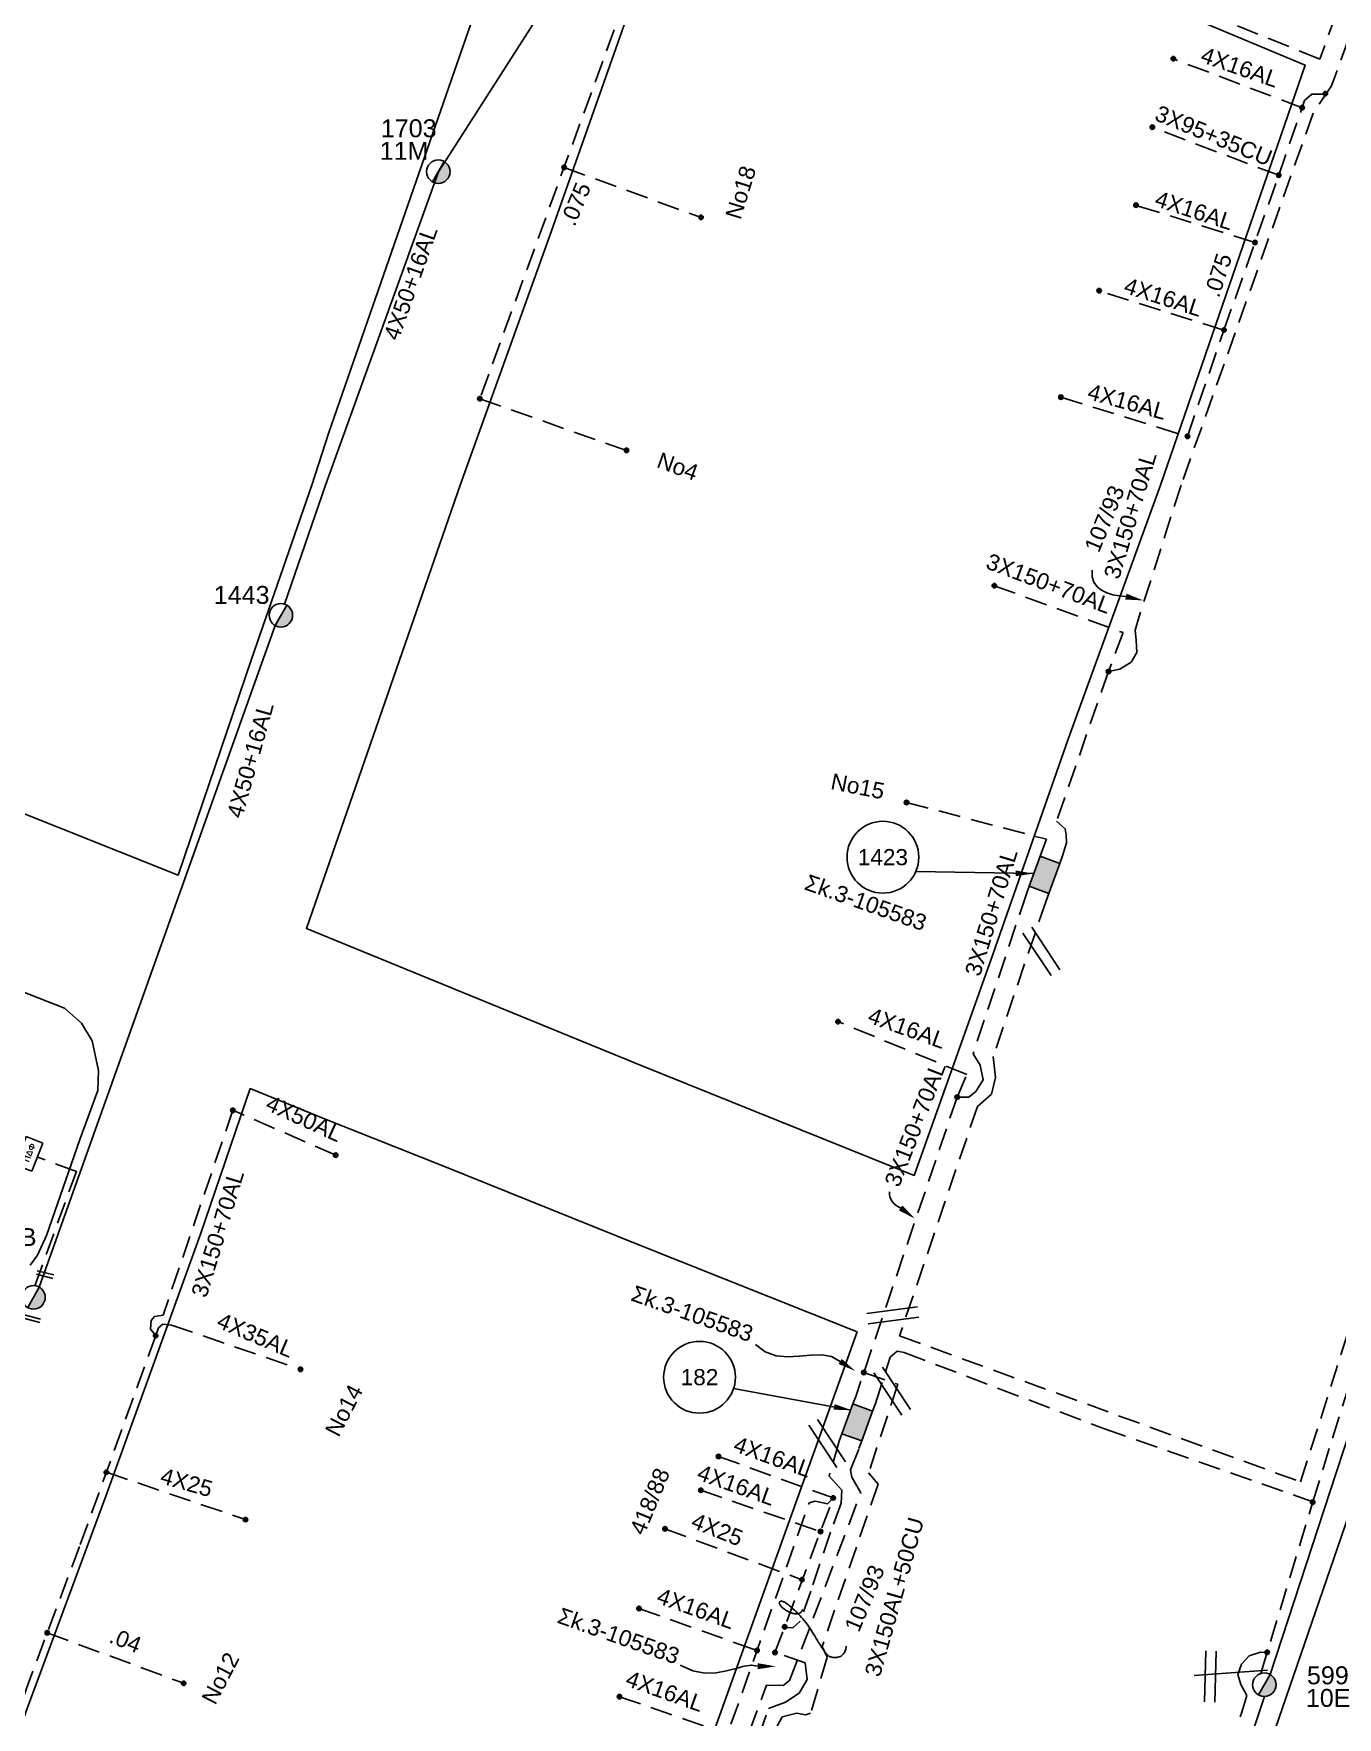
# Model space of a CAD drawing. Header units: millimetres. Extents: x -2238 to -1136, y 747 to 1272.
# Drawn here: x -1565.1 to -1490.6, y 803.7 to 900 of the extents above; entities that cross this region are included whole.
import ezdxf

# ---------------------------------------------------------------- set-up
doc = ezdxf.new("R2010")
doc.units = ezdxf.units.MM
doc.linetypes.add('DASHED', pattern=[19.05, 12.7, -6.35])
for name, color, linetype in [('Link Box 4 Διευθύνσεων', 7, 'Continuous'), ('Pillar (ΠΔΦ) Δημοτικού Φωτισμού', 7, 'Continuous'), ('Άγνωστα', 7, 'Continuous'), ('Γυμνά εναέρια ΧΤ (3Φ)   4x35AL', 7, 'Continuous'), ('Γυμνά εναέρια ΧΤ και ΦΟΠ (3Φ)   4x50+16AL', 7, 'Continuous'), ('Επιγραφές - Σχήματα', 7, 'Continuous'), ('Καλώδια ΧΤ   3x150+50AL', 7, 'DASHED'), ('Καλώδια ΧΤ   3x150+50AL XLPE', 7, 'DASHED'), ('Καλώδια ΧΤ   3x150+70AL', 7, 'DASHED'), ('Καλώδια ΧΤ   3x150AL+50CU', 7, 'DASHED'), ('Καλώδια ΧΤ   3x95+35 CU', 7, 'DASHED'), ('Καλώδια ΧΤ   3x95+50 AL XLPE', 7, 'DASHED'), ('Καλώδια ΧΤ   4x6AL', 7, 'DASHED'), ('Μηχανική τομή', 7, 'Continuous'), ('Στύλος ΦΜ', 7, 'Continuous'), ('Στύλος ΦΜ @ 1', 7, 'Continuous'), ('Συνδέσεις', 7, 'Continuous'), ('Τομή', 7, 'Continuous'), ('Υπόβαθρο ΔΕΗ', 7, 'Continuous'), ('Υπόγεια Καλώδια Δικτύου ΧΤ   .04', 7, 'DASHED'), ('Υπόγεια Καλώδια Δικτύου ΧΤ   .075', 7, 'DASHED'), ('Υπόγεια καλώδια Δικτύου ΧΤ και Παρ. ΧΤ - 3X150+70 AL', 7, 'DASHED'), ('Υπόγεια καλώδια Παροχών ΧΤ   4x16AL', 7, 'DASHED'), ('Υπόγεια καλώδια Παροχών ΧΤ   4x25', 7, 'DASHED'), ('Υπόγεια καλώδια Παροχών ΧΤ   4x50AL', 7, 'DASHED')]:
    doc.layers.add(name, color=color, linetype=linetype)
doc.styles.add('arial', font='ARIAL.TTF')
doc.styles.get("Standard").update_dxf_attribs({"font": 'ARIAL.TTF'})
doc.linetypes.add('SYN_LINE', pattern='A,0.5,-0.0001,["/\\/\\/\\/",Standard,S=0.1,R=0,X=0,Y=-0.05],-0.25', length=0.7501)
doc.dimstyles.new('ISO-25', dxfattribs={"dimtxt": 2.5, "dimasz": 2.5, "dimexe": 1.25, "dimexo": 0.625, "dimtad": 1, "dimtxsty": 'Standard', "dimcen": 2.5, "dimadec": 0, "dimazin": 0, "dimtfac": 1, "dimtmove": 0, "dimatfit": 3, "dimfxl": 1, "dimarcsym": 0})

# ---------------------------------------------------------------- blocks, each defined once
blk = doc.blocks.new('ΥΠΑΡΧΩΝ ΤΣΙΜΕΝΤΕΝΙΟΣ ΣΤΥΛΟΣ')
at = {"layer": 'Στύλος ΦΜ'}
blk.add_hatch(color=256, dxfattribs=at).paths.add_polyline_path([(-1.29, -2.28, 0.574793), (2.62, 0, 0.268822), (1.3, 2.27)])
blk.add_line((-1.29, -2.28), (1.3, 2.27), dxfattribs=at)
blk.add_circle((0, 0), 2.62, dxfattribs=at)
at = {"layer": 'Στύλος ΦΜ', "flags": 4}
for tag, p in [('ΑΡΙΘΜΟΣ', (-4.68, 8.05)), ('ΤΥΠΟΣ', (-4.91, 3.03))]:
    blk.add_attdef(tag, p, '', height=4, dxfattribs=at)
blk = doc.blocks.new('_ΣΥΝΔΕΣΗ')
at = {"layer": 'Συνδέσεις', "linetype": 'SYN_LINE', "ltscale": 40}
blk.add_hatch(color=256, dxfattribs=at).paths.add_polyline_path([(0.5, -0.01, 1), (-0.5, -0.01, 1)])
at = {"layer": 'Συνδέσεις'}
blk.add_circle((0, -0.01), 0.5, dxfattribs=at)
blk = doc.blocks.new('ΜΗΧΑΝΙΚΗ ΤΟΜΗ')
at = {"layer": 'Μηχανική τομή', "ltscale": 40}
for p, q in [((-1.89, 0.78), (1.89, 0.78)), ((1.89, 0), (-1.89, 0))]:
    blk.add_line(p, q, dxfattribs=at)
blk = doc.blocks.new('ΤΟΜΗ')
at = {"layer": 'Τομή', "ltscale": 40}
for p, q in [((-5.68, 0), (5.68, 0)), ((5.68, -2.33), (-5.68, -2.33))]:
    blk.add_line(p, q, dxfattribs=at)
blk = doc.blocks.new('LINK BOX 4 ΑΝΑΧΩΡΗΣΕΩΝ')
at = {"layer": 'Link Box 4 Διευθύνσεων', "ltscale": 40}
blk.add_hatch(color=256, dxfattribs=at).paths.add_polyline_path([(-3.54, 0), (-3.54, -4.67), (3.54, -4.67), (3.54, 0)])
for p, q in [((-3.54, 0), (-5.33, 0)), ((5.33, 0), (3.54, 0)), ((-3.54, -4.67), (-5.33, -4.67)), ((5.33, -4.67), (3.54, -4.67))]:
    blk.add_line(p, q, dxfattribs=at)
blk.add_lwpolyline([(-3.54, -4.67), (-3.54, 0), (3.54, 0), (3.54, -4.67)], close=True, dxfattribs=at)
blk = doc.blocks.new('PILLAR ΔΗΜΟΤΙΚΟΥ ΦΩΤΙΣΜΟΥ')
at = {"layer": 'Pillar (ΠΔΦ) Δημοτικού Φωτισμού', "ltscale": 40}
for p, q in [((-3.64, 2), (3.07, 2)), ((-3.64, -2), (-3.64, 2)), ((3.07, 2), (3.07, -2)), ((3.07, -2), (-3.64, -2))]:
    blk.add_line(p, q, dxfattribs=at)
at = {"layer": 'Pillar (ΠΔΦ) Δημοτικού Φωτισμού', "insert": (-2.13, 0.69), "char_height": 1.3575, "width": 109.961, "attachment_point": 1}
blk.add_mtext('{\\fArial|b1|i0|c161|p34;ΠΔΦ}', dxfattribs=at)

msp = doc.modelspace()

# ---------------------------------------------------------------- linework, layer by layer
at = {"layer": 'Άγνωστα', "color": 27, "linetype": 'DASHED', "ltscale": 0.1}
msp.add_lwpolyline([(-1515.231, 856.013), (-1507.24, 853.915), (-1507.438, 853.368)], dxfattribs=at)
at = {"layer": 'Άγνωστα', "color": 151, "linetype": 'DASHED', "ltscale": 0.1}
msp.add_lwpolyline([(-1517.014, 821.644), (-1516.16, 824.301), (-1515.774, 824.638), (-1515.364, 824.566), (-1503.91, 820.203), (-1492.006, 816.037)], dxfattribs=at)
at = {"layer": 'Άγνωστα', "color": 85, "linetype": 'DASHED', "ltscale": 0.1}
msp.add_lwpolyline([(-1527.804, 796.122), (-1520.803, 815.969), (-1520.465, 816.074), (-1519.753, 815.907), (-1519.43, 816.252)], dxfattribs=at)
at = {"layer": 'Γυμνά εναέρια ΧΤ (3Φ)   4x35AL', "color": 5, "linetype": 'DASHED', "ltscale": 0.1}
msp.add_lwpolyline([(-1558.16, 825.53), (-1557.994, 825.986), (-1557.762, 826.186), (-1557.25, 826.133), (-1549.884, 823.603)], dxfattribs=at)
at = {"layer": 'Γυμνά εναέρια ΧΤ και ΦΟΠ (3Φ)   4x50+16AL', "color": 30, "ltscale": 0.1}
for points in [[(-1528.376, 913.338), (-1542.001, 892.081), (-1548.46, 874.154), (-1550.806, 867.359)], [(-1551.336, 866.133), (-1564.814, 828.3)]]:
    msp.add_lwpolyline(points, dxfattribs=at)
at = {"layer": 'Γυμνά εναέρια ΧΤ και ΦΟΠ (3Φ)   4x50+16AL', "color": 6, "ltscale": 0.1}
for points in [[(-1494.442, 806.154), (-1490.674, 817.679), (-1484.1, 837.701)], [(-1506.15, 770.394), (-1501.522, 784.575), (-1494.776, 804.9)]]:
    msp.add_lwpolyline(points, dxfattribs=at)
at = {"layer": 'Επιγραφές - Σχήματα', "ltscale": 0.1}
for points in [[(-1502.694, 867.786), (-1503.067, 867.826), (-1503.433, 867.896), (-1503.777, 868.003), (-1504.082, 868.154), (-1504.335, 868.353), (-1504.52, 868.607), (-1504.621, 868.923), (-1504.624, 869.305)], [(-1515.572, 832.834), (-1515.701, 832.897), (-1515.824, 832.974), (-1515.936, 833.066), (-1516.035, 833.172), (-1516.115, 833.293), (-1516.173, 833.429), (-1516.205, 833.58), (-1516.208, 833.746)], [(-1519.031, 824.059), (-1519.515, 824.332), (-1520.081, 824.429), (-1520.705, 824.416), (-1521.364, 824.36), (-1522.034, 824.327), (-1522.691, 824.384), (-1523.312, 824.597), (-1523.873, 825.032)], [(-1518.677, 807.768), (-1518.71, 807.613), (-1518.751, 807.489), (-1518.8, 807.39), (-1518.853, 807.313), (-1518.912, 807.255), (-1518.973, 807.213), (-1519.036, 807.183), (-1519.1, 807.162), (-1519.163, 807.146), (-1519.225, 807.136), (-1519.286, 807.13), (-1519.345, 807.128), (-1519.401, 807.13), (-1519.455, 807.136), (-1519.507, 807.145), (-1519.555, 807.158), (-1519.599, 807.173), (-1519.641, 807.192), (-1519.681, 807.214), (-1519.72, 807.242), (-1519.759, 807.275), (-1519.798, 807.313), (-1519.838, 807.359), (-1519.881, 807.412), (-1519.926, 807.473), (-1519.974, 807.541), (-1520.025, 807.617), (-1520.079, 807.7), (-1520.136, 807.79), (-1520.195, 807.885), (-1520.257, 807.987), (-1520.323, 808.095), (-1520.391, 808.207), (-1520.461, 808.324), (-1520.534, 808.443), (-1520.608, 808.563), (-1520.684, 808.683), (-1520.762, 808.801), (-1520.84, 808.917), (-1520.919, 809.029), (-1520.998, 809.135), (-1521.078, 809.236), (-1521.158, 809.333), (-1521.237, 809.425), (-1521.317, 809.512), (-1521.396, 809.596), (-1521.475, 809.677), (-1521.553, 809.754), (-1521.63, 809.828), (-1521.706, 809.899), (-1521.781, 809.966), (-1521.852, 810.029), (-1521.92, 810.087), (-1521.985, 810.139), (-1522.045, 810.185), (-1522.1, 810.225), (-1522.149, 810.258), (-1522.193, 810.284), (-1522.232, 810.305), (-1522.267, 810.32), (-1522.297, 810.332), (-1522.325, 810.339), (-1522.349, 810.344), (-1522.371, 810.347), (-1522.391, 810.348), (-1522.409, 810.347), (-1522.425, 810.345), (-1522.44, 810.342), (-1522.453, 810.337), (-1522.464, 810.331), (-1522.474, 810.324), (-1522.483, 810.316), (-1522.49, 810.306), (-1522.496, 810.296), (-1522.501, 810.284), (-1522.504, 810.271), (-1522.504, 810.256), (-1522.503, 810.239), (-1522.499, 810.221), (-1522.492, 810.201), (-1522.482, 810.178), (-1522.47, 810.154), (-1522.455, 810.129), (-1522.437, 810.103), (-1522.418, 810.076), (-1522.395, 810.048), (-1522.371, 810.021), (-1522.344, 809.993), (-1522.316, 809.966), (-1522.286, 809.94), (-1522.253, 809.914), (-1522.219, 809.889), (-1522.184, 809.864), (-1522.147, 809.84), (-1522.108, 809.816), (-1522.068, 809.793), (-1522.027, 809.77), (-1521.984, 809.748), (-1521.941, 809.727), (-1521.897, 809.708), (-1521.853, 809.689), (-1521.809, 809.673), (-1521.766, 809.659), (-1521.723, 809.647), (-1521.681, 809.638), (-1521.641, 809.631), (-1521.601, 809.626), (-1521.564, 809.623), (-1521.527, 809.622), (-1521.493, 809.623), (-1521.46, 809.625), (-1521.43, 809.628), (-1521.401, 809.633), (-1521.373, 809.64), (-1521.345, 809.653), (-1521.316, 809.673), (-1521.284, 809.702), (-1521.248, 809.742), (-1521.208, 809.796), (-1521.161, 809.865)], [(-1523.736, 806.631), (-1524.091, 806.692), (-1524.51, 806.631), (-1524.991, 806.502), (-1525.529, 806.358), (-1526.121, 806.253), (-1526.762, 806.238), (-1527.45, 806.368), (-1528.179, 806.696)]]:
    msp.add_lwpolyline(points, dxfattribs=at)
for centre in [(-1516.584, 852.884), (-1527.068, 823.152)]:
    msp.add_circle(centre, 2.053, dxfattribs=at)
at = {"layer": 'Επιγραφές - Σχήματα'}
for points in [[(-1502.657, 867.953), (-1501.691, 867.566), (-1502.73, 867.619)], [(-1515.469, 832.971), (-1514.752, 832.217), (-1515.675, 832.698)], [(-1518.939, 824.204), (-1518.164, 823.508), (-1519.122, 823.915)], [(-1523.735, 806.802), (-1522.71, 806.622), (-1523.738, 806.46)]]:
    msp.add_solid(points, dxfattribs=at)
at = {"layer": 'Καλώδια ΧΤ   3x150+50AL', "color": 151, "linetype": 'DASHED', "ltscale": 0.1}
msp.add_lwpolyline([(-1499.837, 769.717), (-1506.784, 772.13), (-1506.082, 774.048), (-1501.572, 787.475), (-1496.064, 804.002), (-1495.773, 804.957), (-1496.122, 805.592), (-1496.297, 806.148), (-1496.09, 806.748), (-1495.652, 807.22), (-1494.998, 807.427), (-1494.612, 807.421)], dxfattribs=at)
at = {"layer": 'Καλώδια ΧΤ   3x150+50AL XLPE', "color": 30, "linetype": 'DASHED', "ltscale": 0.1}
msp.add_lwpolyline([(-1507.256, 850.388), (-1510.277, 841.488), (-1510.152, 840.284), (-1510.385, 839.335), (-1511.18, 838.632), (-1515.637, 825.514), (-1492.704, 817.168), (-1486.807, 835.799), (-1487.517, 836.749), (-1487.796, 837.403), (-1487.85, 838.042), (-1487.677, 838.467), (-1486.961, 838.563)], dxfattribs=at)
at = {"layer": 'Καλώδια ΧΤ   3x150+70AL', "color": 6, "linetype": 'DASHED', "ltscale": 0.1}
msp.add_lwpolyline([(-1486.571, 912.557), (-1488.712, 906.462), (-1491.608, 898.52), (-1523.397, 911.355)], dxfattribs=at)
at = {"layer": 'Καλώδια ΧΤ   3x150AL+50CU', "color": 27, "linetype": 'DASHED', "ltscale": 0.1}
msp.add_lwpolyline([(-1517.676, 823.422), (-1515.728, 822.752), (-1517.4, 817.686), (-1516.862, 817.038), (-1520.057, 807.758), (-1519.763, 807.146), (-1520.72, 803.952), (-1521.018, 803.848), (-1521.496, 803.938), (-1522.347, 803.743), (-1522.78, 802.908), (-1525.197, 796.038), (-1526.196, 793.092), (-1527.604, 792.168), (-1530.847, 783.587), (-1536.129, 769.03), (-1538.244, 763.562), (-1540.113, 763.83), (-1543.057, 757.853)], dxfattribs=at)
at = {"layer": 'Καλώδια ΧΤ   3x150AL+50CU', "color": 85, "linetype": 'DASHED', "ltscale": 0.1}
for points in [[(-1519.081, 819.49), (-1519.665, 817.489), (-1518.93, 816.694), (-1518.966, 815.948), (-1519.581, 814.295), (-1520.699, 810.926), (-1521.318, 809.206), (-1521.726, 808.823), (-1522.217, 808.846)], [(-1543.676, 758.006), (-1540.257, 764.894), (-1538.722, 764.596), (-1534.946, 774.421), (-1532.359, 781.352), (-1529.072, 790.249), (-1527.989, 793.062), (-1526.444, 794.077), (-1524.298, 800.83), (-1523.128, 804.218), (-1522.158, 804.579), (-1521.368, 805.081), (-1520.914, 805.862), (-1521.035, 806.824), (-1522.756, 807.413), (-1519.43, 816.252)]]:
    msp.add_lwpolyline(points, dxfattribs=at)
at = {"layer": 'Καλώδια ΧΤ   3x150AL+50CU', "color": 173, "linetype": 'DASHED', "ltscale": 0.1}
msp.add_lwpolyline([(-1539.766, 758.187), (-1539.244, 759.379), (-1539.014, 759.39), (-1536.593, 765.846), (-1538.156, 767.641), (-1533.745, 779.774), (-1529.642, 791.625), (-1528.923, 793.376), (-1526.718, 795.299), (-1524.869, 801.131), (-1523.233, 805.541), (-1522.284, 805.526), (-1521.916, 805.816), (-1517.847, 816.549), (-1518.367, 817.442), (-1518.434, 817.867), (-1517.957, 819.077)], dxfattribs=at)
at = {"layer": 'Καλώδια ΧΤ   3x95+35 CU', "color": 133, "linetype": 'DASHED', "ltscale": 0.1}
msp.add_lwpolyline([(-1493.957, 891.873), (-1501.187, 894.615)], dxfattribs=at)
at = {"layer": 'Καλώδια ΧΤ   3x95+50 AL XLPE', "color": 151, "linetype": 'DASHED', "ltscale": 0.1}
msp.add_lwpolyline([(-1494.978, 806.212), (-1492.006, 816.037), (-1487.884, 829.316), (-1485.275, 837.183)], dxfattribs=at)
at = {"layer": 'Καλώδια ΧΤ   4x6AL', "linetype": 'DASHED', "ltscale": 0.1}
msp.add_lwpolyline([(-1565.066, 828.376), (-1562.692, 834.925), (-1564.925, 835.734)], dxfattribs=at)
at = {"layer": 'Τομή'}
msp.add_lwpolyline([(-1498.79, 806.104), (-1494.594, 806.407)], dxfattribs=at)
at = {"layer": 'Υπόβαθρο ΔΕΗ', "ltscale": 0.1}
for points in [[(-1574.568, 911.196), (-1587.428, 874.154), (-1590.558, 865.194), (-1570.556, 857.318), (-1556.881, 851.866), (-1555.121, 857.031), (-1552.675, 864.209), (-1549.228, 874.154), (-1548.261, 877.176), (-1534.998, 915.358), (-1548.261, 921.073), (-1568.172, 929.283), (-1574.24, 911.912)], [(-1568.983, 846.439), (-1563.367, 844.257), (-1562.398, 843.403), (-1561.802, 842.391), (-1561.427, 840.696), (-1561.474, 839.545), (-1562.496, 836.738), (-1564.398, 831.266), (-1564.913, 830.128), (-1565.338, 829.552)], [(-1574.066, 779.297), (-1570.316, 790.503), (-1565.563, 804.056), (-1561.009, 816.347), (-1555.595, 831.336), (-1552.754, 839.654), (-1548.413, 837.892), (-1541.643, 835.195), (-1530.722, 830.791), (-1518.057, 825.758), (-1522.101, 814.481), (-1527.196, 800.221), (-1533.716, 782.059), (-1539.448, 765.984), (-1547.749, 769.197), (-1558.132, 773.184), (-1574.066, 779.297)], [(-1502.452, 778.694), (-1498.567, 790.215), (-1490.152, 814.678), (-1485.782, 827.294), (-1471.972, 822.33), (-1455.942, 816.202), (-1446.585, 812.664), (-1423.081, 803.664), (-1423.081, 803.664), (-1438.152, 762.328)]]:
    msp.add_lwpolyline(points, dxfattribs=at)
msp.add_lwpolyline([(-1500.704, 874.154), (-1505.967, 859.697), (-1510.302, 847.316), (-1514.804, 834.693), (-1530.406, 840.977), (-1549.547, 848.81), (-1540.754, 874.154), (-1535.639, 888.379), (-1527.249, 912.214), (-1509.273, 905.229), (-1492.449, 898.166)], close=True, dxfattribs=at)
at = {"layer": 'Υπόγεια Καλώδια Δικτύου ΧΤ   .04', "color": 5, "linetype": 'DASHED', "ltscale": 0.1}
msp.add_lwpolyline([(-1564.362, 808.541), (-1556.561, 805.653)], dxfattribs=at)
at = {"layer": 'Υπόγεια Καλώδια Δικτύου ΧΤ   .075', "color": 173, "linetype": 'DASHED', "ltscale": 0.1}
for points in [[(-1525.756, 912.198), (-1527.388, 912.722), (-1539.628, 879.094)], [(-1534.813, 892.323), (-1526.984, 889.46)], [(-1539.628, 879.094), (-1531.244, 876.137)]]:
    msp.add_lwpolyline(points, dxfattribs=at)
at = {"layer": 'Υπόγεια Καλώδια Δικτύου ΧΤ   .075', "color": 133, "linetype": 'DASHED', "ltscale": 0.1}
msp.add_lwpolyline([(-1499.176, 876.942), (-1497.088, 883.018), (-1493.957, 891.873), (-1492.471, 896.148), (-1492.054, 896.518), (-1491.254, 896.518)], dxfattribs=at)
at = {"layer": 'Υπόγεια καλώδια Δικτύου ΧΤ και Παρ. ΧΤ - 3X150+70 AL', "color": 133, "linetype": 'DASHED', "ltscale": 0.1}
for points in [[(-1483.617, 917.325), (-1482.194, 916.849), (-1485.579, 906.34), (-1487.387, 906.826), (-1490.936, 896.994), (-1491.982, 895.432), (-1499.538, 874.154), (-1501.991, 866.462), (-1502.155, 865.859), (-1502.099, 865.29), (-1502.072, 864.597), (-1502.391, 864.042), (-1503.044, 863.639), (-1503.683, 863.501)], [(-1510.218, 868.408), (-1502.857, 865.726), (-1503.683, 863.501), (-1506.66, 854.952), (-1506.157, 854.503), (-1506.116, 854.172), (-1506.082, 853.707), (-1506.314, 852.955)]]:
    msp.add_lwpolyline(points, dxfattribs=at)
at = {"layer": 'Υπόγεια καλώδια Δικτύου ΧΤ και Παρ. ΧΤ - 3X150+70 AL', "color": 27, "linetype": 'DASHED', "ltscale": 0.1}
msp.add_lwpolyline([(-1508.381, 850.801), (-1511.428, 841.643), (-1511.029, 840.992), (-1510.852, 840.165), (-1511.27, 839.485), (-1511.668, 839.172), (-1512.342, 839.164), (-1518.139, 822.056)], dxfattribs=at)
at = {"layer": 'Υπόγεια καλώδια Δικτύου ΧΤ και Παρ. ΧΤ - 3X150+70 AL', "color": 151, "linetype": 'DASHED', "ltscale": 0.1}
msp.add_lwpolyline([(-1553.749, 838.416), (-1557.737, 826.705), (-1558.224, 826.63), (-1558.416, 826.393), (-1558.465, 825.895), (-1558.16, 825.53), (-1562.513, 813.483), (-1565.451, 805.63), (-1569.3, 794.886), (-1571.888, 787.589), (-1574.334, 780.021), (-1576.309, 774.706), (-1576.82, 774.717), (-1577.21, 774.546), (-1577.488, 774.232), (-1577.874, 773.335), (-1577.967, 772.353), (-1577.953, 771.596), (-1577.363, 770.692), (-1580.518, 761.923), (-1582.231, 757.555)], dxfattribs=at)
at = {"layer": 'Υπόγεια καλώδια Παροχών ΧΤ   4x16AL', "color": 133, "linetype": 'DASHED', "ltscale": 0.1}
for points in [[(-1492.616, 895.732), (-1499.981, 898.533)], [(-1495.318, 888.023), (-1502.116, 890.161)], [(-1497.088, 883.018), (-1504.226, 885.27)], [(-1506.407, 879.188), (-1499.176, 876.942)]]:
    msp.add_lwpolyline(points, dxfattribs=at)
at = {"layer": 'Υπόγεια καλώδια Παροχών ΧΤ   4x16AL', "color": 27, "linetype": 'DASHED', "ltscale": 0.1}
msp.add_lwpolyline([(-1512.342, 839.164), (-1511.783, 840.465), (-1519.153, 843.483)], dxfattribs=at)
at = {"layer": 'Υπόγεια καλώδια Παροχών ΧΤ   4x16AL', "color": 85, "linetype": 'DASHED', "ltscale": 0.1}
for points in [[(-1525.982, 818.625), (-1519.43, 816.252)], [(-1526.996, 816.69), (-1520.156, 814.324)], [(-1530.532, 809.932), (-1523.744, 807.512)], [(-1531.644, 804.889), (-1525.452, 802.737)]]:
    msp.add_lwpolyline(points, dxfattribs=at)
at = {"layer": 'Υπόγεια καλώδια Παροχών ΧΤ   4x25', "color": 5, "linetype": 'DASHED', "ltscale": 0.1}
msp.add_lwpolyline([(-1560.982, 817.719), (-1553.023, 815.013)], dxfattribs=at)
at = {"layer": 'Υπόγεια καλώδια Παροχών ΧΤ   4x25', "color": 85, "linetype": 'DASHED', "ltscale": 0.1}
msp.add_lwpolyline([(-1529.044, 814.488), (-1521.193, 811.568)], dxfattribs=at)
at = {"layer": 'Υπόγεια καλώδια Παροχών ΧΤ   4x50AL', "color": 5, "linetype": 'DASHED', "ltscale": 0.1}
msp.add_lwpolyline([(-1547.871, 835.851), (-1553.749, 838.416)], dxfattribs=at)

# ---------------------------------------------------------------- block references
at = {"layer": 'Link Box 4 Διευθύνσεων', "ltscale": 0.1, "xscale": 0.2565857821764802, "yscale": 0.2565857821764802, "zscale": 0.2565857821764802, "rotation": 69.84147926372728}
for p in [(-1507.909, 852.084), (-1518.61, 820.773)]:
    msp.add_blockref('LINK BOX 4 ΑΝΑΧΩΡΗΣΕΩΝ', p, dxfattribs=at)
at = {"layer": 'Pillar (ΠΔΦ) Δημοτικού Φωτισμού', "ltscale": 0.1, "xscale": 0.256585782176434, "yscale": 0.256585782176434, "zscale": 0.256585782176434, "rotation": 68.66072731205738}
msp.add_blockref('PILLAR ΔΗΜΟΤΙΚΟΥ ΦΩΤΙΣΜΟΥ', (-1565.378, 835.989), dxfattribs=at)
at = {"layer": 'Μηχανική τομή', "ltscale": 0.1, "xscale": 0.2565857821764275, "yscale": 0.2565857821764275, "zscale": 0.2565857821764275, "rotation": 165.4557045326452}
for p in [(-1564.46, 829.122), (-1565.208, 826.593)]:
    msp.add_blockref('ΜΗΧΑΝΙΚΗ ΤΟΜΗ', p, dxfattribs=at)
at = {"layer": 'Στύλος ΦΜ @ 1', "ltscale": 0.1}
ref = msp.add_blockref('ΥΠΑΡΧΩΝ ΤΣΙΜΕΝΤΕΝΙΟΣ ΣΤΥΛΟΣ', (-1542.002, 892.082), dxfattribs=dict(at, xscale=0.2565857821764941, yscale=0.2565857821764941, zscale=0.2565857821764941))
ref.add_attrib('ΤΥΠΟΣ', '11M', (-1545.352, 892.76), dxfattribs={"layer": 'Στύλος ΦΜ', "height": 1.0263, "flags": 4})
ref.add_attrib('ΑΡΙΘΜΟΣ', '1703', (-1545.291, 894.05), dxfattribs={"layer": 'Στύλος ΦΜ', "height": 1.0263, "flags": 4})
ref = msp.add_blockref('ΥΠΑΡΧΩΝ ΤΣΙΜΕΝΤΕΝΙΟΣ ΣΤΥΛΟΣ', (-1551.005, 866.717), dxfattribs=dict(at, xscale=0.2565857821764941, yscale=0.2565857821764941, zscale=0.2565857821764941))
ref.add_attrib('ΤΥΠΟΣ', '1443', (-1554.843, 867.37), dxfattribs={"layer": 'Στύλος ΦΜ', "height": 1.0263, "flags": 4})
ref = msp.add_blockref('ΥΠΑΡΧΩΝ ΤΣΙΜΕΝΤΕΝΙΟΣ ΣΤΥΛΟΣ', (-1565.148, 827.717), dxfattribs=dict(at, xscale=0.2565857821764941, yscale=0.2565857821764941, zscale=0.2565857821764941))
ref.add_attrib('ΤΥΠΟΣ', '11ΛB', (-1568.481, 830.655), dxfattribs={"layer": 'Στύλος ΦΜ', "height": 1.0263, "flags": 4})
ref = msp.add_blockref('ΥΠΑΡΧΩΝ ΤΣΙΜΕΝΤΕΝΙΟΣ ΣΤΥΛΟΣ', (-1494.776, 805.572), dxfattribs=dict(at, xscale=0.2565857821764941, yscale=0.2565857821764941, zscale=0.2565857821764941))
ref.add_attrib('ΤΥΠΟΣ', '10E', (-1492.402, 804.307), dxfattribs={"layer": 'Στύλος ΦΜ', "height": 1.0263, "flags": 4})
ref.add_attrib('ΑΡΙΘΜΟΣ', '599', (-1492.341, 805.597), dxfattribs={"layer": 'Στύλος ΦΜ', "height": 1.0263, "flags": 4})
at = {"layer": 'Συνδέσεις', "ltscale": 0.1, "xscale": 0.2565857821764941, "yscale": 0.2565857821764941, "zscale": 0.2565857821764941}
for p in [(-1499.977, 898.545), (-1491.285, 896.542), (-1492.613, 895.744), (-1501.184, 894.627), (-1534.81, 892.335), (-1493.953, 891.885), (-1526.98, 889.472), (-1502.113, 890.173), (-1495.315, 888.035), (-1504.223, 885.282), (-1497.084, 883.03), (-1539.625, 879.106), (-1506.407, 879.188), (-1499.173, 876.954), (-1531.24, 876.149), (-1510.217, 868.411), (-1503.682, 863.504), (-1515.231, 856.016), (-1519.152, 843.486), (-1553.748, 838.419), (-1512.341, 839.167), (-1547.87, 835.854), (-1558.159, 825.533), (-1549.883, 823.605), (-1517.675, 823.425), (-1525.981, 818.628), (-1560.982, 817.722), (-1526.995, 816.693), (-1519.429, 816.255), (-1492.015, 816.011), (-1553.023, 815.016), (-1529.043, 814.491), (-1520.152, 814.333), (-1521.214, 811.58), (-1530.531, 809.935), (-1564.361, 808.544), (-1522.202, 808.886), (-1523.781, 807.528), (-1522.755, 807.416), (-1494.612, 807.424), (-1556.56, 805.656), (-1531.644, 804.892)]:
    msp.add_blockref('_ΣΥΝΔΕΣΗ', p, dxfattribs=at)
at = {"layer": 'Τομή', "ltscale": 0.1}
for p, xscale, yscale, zscale, rotation in [((-1507.773, 847.333), 0.2565857821763802, 0.2565857821763802, 0.2565857821763802, 123.5070337243712), ((-1516.057, 826.989), 0.2565857821762861, 0.2565857821762861, 0.2565857821762861, 7.50552226787698), ((-1516.303, 822.19), 0.2565857821763802, 0.2565857821763802, 0.2565857821763802, 123.5070337243712), ((-1520.019, 819.2), 0.2565857821763802, 0.2565857821763802, 0.2565857821763802, 123.5070337243712), ((-1498.159, 806.053), 0.2565857821763573, 0.2565857821763573, 0.2565857821763573, 88.43326019087692)]:
    msp.add_blockref('ΤΟΜΗ', p, dxfattribs=dict(at, xscale=xscale, yscale=yscale, zscale=zscale, rotation=rotation))

# ---------------------------------------------------------------- texts
at = {"layer": 'Γυμνά εναέρια ΧΤ (3Φ)   4x35AL', "color": 7, "ltscale": 0.1, "insert": (-1554.38, 826.887), "char_height": 0.9237, "width": 86.4036, "attachment_point": 1, "rotation": 337.02868}
msp.add_mtext('4X35AL', dxfattribs=at)
at = {"layer": 'Γυμνά εναέρια ΧΤ και ΦΟΠ (3Φ)   4x50+16AL', "color": 7, "ltscale": 0.1, "char_height": 0.9237, "width": 86.4036, "attachment_point": 1}
for insert, rotation in [((-1545.156, 882.672), 70.54366), ((-1554.114, 855.297), 74.39114)]:
    msp.add_mtext('4X50+16AL', dxfattribs=dict(at, insert=insert, rotation=rotation))
at = {"layer": 'Επιγραφές - Σχήματα', "ltscale": 0.1, "char_height": 0.9237, "width": 8.78462, "attachment_point": 1}
for s, insert, rotation in [('No18', (-1525.611, 889.558), 72.84143), ('No4', (-1529.272, 876.067), 340.19631)]:
    msp.add_mtext(s, dxfattribs=dict(at, insert=insert, rotation=rotation))
at = {"layer": 'Επιγραφές - Σχήματα', "ltscale": 0.1, "attachment_point": 1, "style": 'arial'}
for s, insert, char_height, width, rotation in [('{\\fArial|b0|i0|c161|p34;107/93}', (-1505.096, 870.592), 0.92371, 48.26153, 67.68519), ('No15', (-1519.443, 857.696), 0.9237, 86.4036, 348.76795), ('{\\fArial|b0|i0|c161|p34;Σk.3-105583}', (-1520.831, 851.932), 0.92371, 48.26153, 340.60596), ('{\\fArial|b0|i0|c161|p34;Σk.3-105583}', (-1530.752, 828.434), 0.92371, 48.26153, 340.60596), ('No14', (-1548.521, 820.103), 0.9237, 86.4036, 62.50699), ('{\\fArial|b0|i0|c161|p34;418/88}', (-1531.093, 814.408), 0.92371, 48.26153, 67.68519), ('{\\fArial|b0|i0|c161|p34;107/93}', (-1518.812, 808.868), 0.92371, 48.26153, 67.68519), ('{\\fArial|b0|i0|c161|p34;Σk.3-105583}', (-1534.962, 810.008), 0.92371, 48.26153, 340.60596), ('No12', (-1555.581, 804.787), 0.9237, 86.4036, 62.50699)]:
    msp.add_mtext(s, dxfattribs=dict(at, insert=insert, char_height=char_height, width=width, rotation=rotation))
at = {"layer": 'Επιγραφές - Σχήματα', "ltscale": 0.1, "char_height": 0.9237, "width": 5.16366, "attachment_point": 5}
for s, insert in [('1423', (-1516.584, 852.884)), ('182', (-1527.068, 823.152))]:
    msp.add_mtext(s, dxfattribs=dict(at, insert=insert))
at = {"layer": 'Καλώδια ΧΤ   3x150AL+50CU', "color": 7, "linetype": 'DASHED', "ltscale": 0.1, "insert": (-1517.648, 806.216), "char_height": 0.92371, "width": 86.4036, "attachment_point": 1, "rotation": 74.26264}
msp.add_mtext('3X150AL+50CU', dxfattribs=at)
at = {"layer": 'Καλώδια ΧΤ   3x95+35 CU', "color": 7, "linetype": 'DASHED', "ltscale": 0.1, "insert": (-1500.763, 895.913), "char_height": 0.9237, "width": 86.4036, "attachment_point": 1, "rotation": 337.71202}
msp.add_mtext('3X95+35CU', dxfattribs=at)
at = {"layer": 'Υπόγεια Καλώδια Δικτύου ΧΤ   .04', "color": 7, "linetype": 'DASHED', "ltscale": 0.1, "insert": (-1560.545, 808.874), "char_height": 0.9237, "width": 86.4036, "attachment_point": 1, "rotation": 338.21524}
msp.add_mtext('.04', dxfattribs=at)
at = {"layer": 'Υπόγεια Καλώδια Δικτύου ΧΤ   .075', "color": 7, "linetype": 'DASHED', "ltscale": 0.1, "char_height": 0.9237, "width": 86.4036, "attachment_point": 1}
for insert, rotation in [((-1535.065, 889.246), 67.55593), ((-1498.253, 885.105), 72.20096)]:
    msp.add_mtext('.075', dxfattribs=dict(at, insert=insert, rotation=rotation))
at = {"layer": 'Υπόγεια καλώδια Δικτύου ΧΤ και Παρ. ΧΤ - 3X150+70 AL', "color": 7, "linetype": 'DASHED', "ltscale": 0.1, "char_height": 0.9237, "width": 86.4036, "attachment_point": 1}
for insert, rotation in [((-1503.975, 868.984), 73.16865), ((-1510.442, 870.29), 339.35704), ((-1511.922, 846.279), 73.16865), ((-1516.526, 834.291), 68.87747), ((-1556.15, 827.911), 73.16865)]:
    msp.add_mtext('3X150+70AL', dxfattribs=dict(at, insert=insert, rotation=rotation))
at = {"layer": 'Υπόγεια καλώδια Παροχών ΧΤ   4x16AL', "color": 7, "linetype": 'DASHED', "ltscale": 0.1, "char_height": 0.9237, "width": 86.4036, "attachment_point": 1}
for insert, rotation in [((-1498.188, 899.246), 340.84253), ((-1500.825, 891.018), 341.97594), ((-1502.593, 886.056), 342.12868), ((-1504.708, 879.984), 344.70451), ((-1517.211, 844.322), 340.41118), ((-1524.893, 819.809), 340.41118), ((-1526.969, 818.196), 340.41118), ((-1529.277, 811.138), 340.41118), ((-1531.06, 806.412), 340.41118)]:
    msp.add_mtext('4X16AL', dxfattribs=dict(at, insert=insert, rotation=rotation))
at = {"layer": 'Υπόγεια καλώδια Παροχών ΧΤ   4x25', "color": 7, "linetype": 'DASHED', "ltscale": 0.1, "char_height": 0.9237, "width": 86.4036, "attachment_point": 1}
for insert, rotation in [((-1557.715, 817.999), 344.06743), ((-1527.281, 815.444), 338.21525)]:
    msp.add_mtext('4X25', dxfattribs=dict(at, insert=insert, rotation=rotation))
at = {"layer": 'Υπόγεια καλώδια Παροχών ΧΤ   4x50AL', "color": 7, "linetype": 'DASHED', "ltscale": 0.1, "insert": (-1551.566, 839.316), "char_height": 0.9237, "width": 86.4036, "attachment_point": 1, "rotation": 335.54449}
msp.add_mtext('4X50AL', dxfattribs=at)

# ---------------------------------------------------------------- leaders
at = {"layer": 'Επιγραφές - Σχήματα', "ltscale": 0.1}
for points in [[(-1507.997, 851.948), (-1514.704, 852.06)], [(-1518.393, 821.275), (-1525.118, 822.513)]]:
    msp.add_leader(points, dimstyle='ISO-25', override={"dimasz": 1, "dimgap": 0.625, "dimtad": 0}, dxfattribs=at)

doc.saveas('drawing.dxf')
